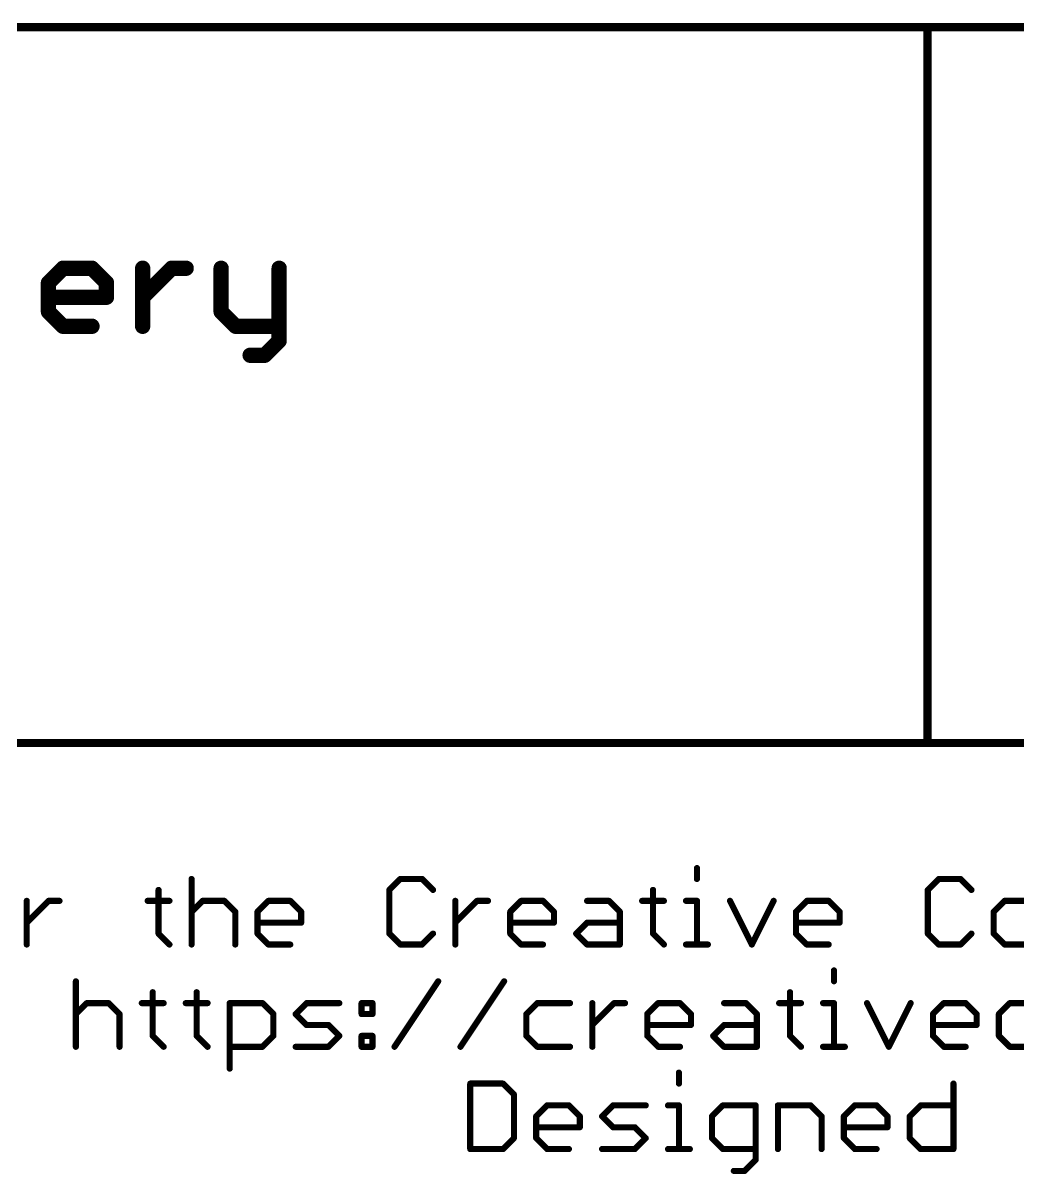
# Model space of a CAD drawing. Extents: x 0 to 108, y -11 to 121.
# Drawn here: x 21.99 to 46.7, y -10.7 to 17.88 of the extents above; entities that cross this region are included whole.
import ezdxf

# ---------------------------------------------------------------- set-up
doc = ezdxf.new("R2010")
doc.units = 0
doc.layers.add('51', color=53, linetype='CONTINUOUS')

msp = doc.modelspace()

# ---------------------------------------------------------------- linework, layer by layer
at = {"layer": '51'}
for points, const_width in [([(0, 17.78), (44.45, 17.78)], 0.2032), ([(44.45, 17.78), (50.8, 17.78)], 0.2032), ([(44.45, 17.78), (44.45, 0)], 0.2032), ([(22.6229, 11.4309), (22.983, 11.7911)], 0.381), ([(22.983, 11.7911), (23.7033, 11.7911)], 0.381), ([(23.7033, 11.7911), (24.0634, 11.4309)], 0.381), ([(24.9617, 10.3505), (24.9617, 11.7911)], 0.381), ([(24.9617, 11.0708), (25.682, 11.7911)], 0.381), ([(25.682, 11.7911), (26.0421, 11.7911)], 0.381), ([(26.9107, 11.7911), (26.9107, 10.7106)], 0.381), ([(28.3512, 11.7911), (28.3512, 9.9904)], 0.381), ([(22.6229, 10.7106), (22.6229, 11.4309)], 0.381), ([(24.0634, 11.4309), (24.0634, 11.0708)], 0.381), ([(24.0634, 11.0708), (22.6229, 11.0708)], 0.381), ([(22.983, 10.3505), (22.6229, 10.7106)], 0.381), ([(26.9107, 10.7106), (27.2708, 10.3505)], 0.381), ([(23.7033, 10.3505), (22.983, 10.3505)], 0.381), ([(27.2708, 10.3505), (28.3512, 10.3505)], 0.381), ([(28.3512, 9.9904), (27.9911, 9.6302)], 0.381), ([(27.9911, 9.6302), (27.631, 9.6302)], 0.381), ([(0, 0), (44.45, 0)], 0.2032), ([(44.45, 0), (50.8, 0)], 0.2032), ([(38.7262, -3.1056), (38.7262, -3.3768)], 0.1524), ([(26.1764, -3.3768), (26.1764, -5.0038)], 0.1524), ([(31.359, -3.3768), (31.0879, -3.648)], 0.1524), ([(31.9014, -3.3768), (31.359, -3.3768)], 0.1524), ([(32.1725, -3.648), (31.9014, -3.3768)], 0.1524), ([(44.7291, -3.3768), (44.458, -3.648)], 0.1524), ([(45.2715, -3.3768), (44.7291, -3.3768)], 0.1524), ([(45.5426, -3.648), (45.2715, -3.3768)], 0.1524), ([(25.3561, -3.648), (25.3561, -4.7326)], 0.1524), ([(31.0879, -3.648), (31.0879, -4.7326)], 0.1524), ([(37.6348, -3.648), (37.6348, -4.7326)], 0.1524), ([(44.458, -3.648), (44.458, -4.7326)], 0.1524), ([(22.0835, -5.0038), (22.0835, -3.9191)], 0.1524), ([(22.0835, -4.4615), (22.6258, -3.9191)], 0.1524), ([(22.6258, -3.9191), (22.897, -3.9191)], 0.1524), ([(25.085, -3.9191), (25.6273, -3.9191)], 0.1524), ([(26.1764, -4.1903), (26.4476, -3.9191)], 0.1524), ([(26.4476, -3.9191), (26.9899, -3.9191)], 0.1524), ([(26.9899, -3.9191), (27.2611, -4.1903)], 0.1524), ([(27.8136, -4.1903), (28.0847, -3.9191)], 0.1524), ([(28.0847, -3.9191), (28.6271, -3.9191)], 0.1524), ([(28.6271, -3.9191), (28.8982, -4.1903)], 0.1524), ([(32.725, -5.0038), (32.725, -3.9191)], 0.1524), ([(32.725, -4.4615), (33.2674, -3.9191)], 0.1524), ([(33.2674, -3.9191), (33.5385, -3.9191)], 0.1524), ([(34.0893, -4.1903), (34.3605, -3.9191)], 0.1524), ([(34.3605, -3.9191), (34.9028, -3.9191)], 0.1524), ([(34.9028, -3.9191), (35.174, -4.1903)], 0.1524), ([(35.9976, -3.9191), (36.54, -3.9191)], 0.1524), ([(36.54, -3.9191), (36.8111, -4.1903)], 0.1524), ([(37.3636, -3.9191), (37.906, -3.9191)], 0.1524), ([(38.4551, -3.9191), (38.7262, -3.9191)], 0.1524), ([(38.7262, -3.9191), (38.7262, -5.0038)], 0.1524), ([(39.5465, -3.9191), (40.0888, -5.0038)], 0.1524), ([(40.0888, -5.0038), (40.6312, -3.9191)], 0.1524), ([(41.1837, -4.1903), (41.4548, -3.9191)], 0.1524), ([(41.4548, -3.9191), (41.9972, -3.9191)], 0.1524), ([(41.9972, -3.9191), (42.2683, -4.1903)], 0.1524), ([(46.3663, -3.9191), (46.0951, -4.1903)], 0.1524), ([(46.9086, -3.9191), (46.3663, -3.9191)], 0.1524), ([(27.2611, -4.1903), (27.2611, -5.0038)], 0.1524), ([(27.8136, -4.7326), (27.8136, -4.1903)], 0.1524), ([(28.8982, -4.1903), (28.8982, -4.4615)], 0.1524), ([(34.0893, -4.7326), (34.0893, -4.1903)], 0.1524), ([(35.174, -4.1903), (35.174, -4.4615)], 0.1524), ([(36.8111, -4.1903), (36.8111, -5.0038)], 0.1524), ([(41.1837, -4.7326), (41.1837, -4.1903)], 0.1524), ([(42.2683, -4.1903), (42.2683, -4.4615)], 0.1524), ([(46.0951, -4.1903), (46.0951, -4.7326)], 0.1524), ([(28.8982, -4.4615), (27.8136, -4.4615)], 0.1524), ([(35.174, -4.4615), (34.0893, -4.4615)], 0.1524), ([(35.7265, -4.7326), (35.9976, -4.4615)], 0.1524), ([(35.9976, -4.4615), (36.8111, -4.4615)], 0.1524), ([(42.2683, -4.4615), (41.1837, -4.4615)], 0.1524), ([(25.3561, -4.7326), (25.6273, -5.0038)], 0.1524), ([(28.0847, -5.0038), (27.8136, -4.7326)], 0.1524), ([(31.0879, -4.7326), (31.359, -5.0038)], 0.1524), ([(31.9014, -5.0038), (32.1725, -4.7326)], 0.1524), ([(34.3605, -5.0038), (34.0893, -4.7326)], 0.1524), ([(35.9976, -5.0038), (35.7265, -4.7326)], 0.1524), ([(37.6348, -4.7326), (37.906, -5.0038)], 0.1524), ([(41.4548, -5.0038), (41.1837, -4.7326)], 0.1524), ([(44.458, -4.7326), (44.7291, -5.0038)], 0.1524), ([(45.2715, -5.0038), (45.5426, -4.7326)], 0.1524), ([(46.0951, -4.7326), (46.3663, -5.0038)], 0.1524), ([(28.6271, -5.0038), (28.0847, -5.0038)], 0.1524), ([(31.359, -5.0038), (31.9014, -5.0038)], 0.1524), ([(34.9028, -5.0038), (34.3605, -5.0038)], 0.1524), ([(36.8111, -5.0038), (35.9976, -5.0038)], 0.1524), ([(38.4551, -5.0038), (38.9974, -5.0038)], 0.1524), ([(41.9972, -5.0038), (41.4548, -5.0038)], 0.1524), ([(44.7291, -5.0038), (45.2715, -5.0038)], 0.1524), ([(46.3663, -5.0038), (46.9086, -5.0038)], 0.1524), ([(42.129, -5.6456), (42.129, -5.9168)], 0.1524), ([(23.3034, -5.9168), (23.3034, -7.5438)], 0.1524), ([(31.2163, -7.5438), (32.3009, -5.9168)], 0.1524), ([(32.8534, -7.5438), (33.9381, -5.9168)], 0.1524), ([(25.2117, -6.188), (25.2117, -7.2726)], 0.1524), ([(26.3031, -6.188), (26.3031, -7.2726)], 0.1524), ([(41.0375, -6.188), (41.0375, -7.2726)], 0.1524), ([(23.3034, -6.7303), (23.5745, -6.4591)], 0.1524), ([(23.5745, -6.4591), (24.1168, -6.4591)], 0.1524), ([(24.1168, -6.4591), (24.388, -6.7303)], 0.1524), ([(24.9405, -6.4591), (25.4828, -6.4591)], 0.1524), ([(26.032, -6.4591), (26.5743, -6.4591)], 0.1524), ([(27.1234, -8.0861), (27.1234, -6.4591)], 0.1524), ([(27.1234, -6.4591), (27.9369, -6.4591)], 0.1524), ([(27.9369, -6.4591), (28.208, -6.7303)], 0.1524), ([(28.7605, -6.7303), (29.0317, -6.4591)], 0.1524), ([(29.0317, -6.4591), (29.8452, -6.4591)], 0.1524), ([(30.3977, -6.4591), (30.6689, -6.4591)], 0.1524), ([(30.3977, -6.7303), (30.3977, -6.4591)], 0.1524), ([(30.6689, -6.4591), (30.6689, -6.7303)], 0.1524), ([(34.7618, -6.4591), (34.4906, -6.7303)], 0.1524), ([(35.5753, -6.4591), (34.7618, -6.4591)], 0.1524), ([(36.1277, -7.5438), (36.1277, -6.4591)], 0.1524), ([(36.1277, -7.0015), (36.6701, -6.4591)], 0.1524), ([(36.6701, -6.4591), (36.9412, -6.4591)], 0.1524), ([(37.492, -6.7303), (37.7632, -6.4591)], 0.1524), ([(37.7632, -6.4591), (38.3055, -6.4591)], 0.1524), ([(38.3055, -6.4591), (38.5767, -6.7303)], 0.1524), ([(39.4004, -6.4591), (39.9427, -6.4591)], 0.1524), ([(39.9427, -6.4591), (40.2139, -6.7303)], 0.1524), ([(40.7664, -6.4591), (41.3087, -6.4591)], 0.1524), ([(41.8578, -6.4591), (42.129, -6.4591)], 0.1524), ([(42.129, -6.4591), (42.129, -7.5438)], 0.1524), ([(42.9492, -6.4591), (43.4916, -7.5438)], 0.1524), ([(43.4916, -7.5438), (44.0339, -6.4591)], 0.1524), ([(44.5864, -6.7303), (44.8576, -6.4591)], 0.1524), ([(44.8576, -6.4591), (45.3999, -6.4591)], 0.1524), ([(45.3999, -6.4591), (45.671, -6.7303)], 0.1524), ([(46.4947, -6.4591), (46.2235, -6.7303)], 0.1524), ([(47.3082, -6.4591), (46.4947, -6.4591)], 0.1524), ([(24.388, -6.7303), (24.388, -7.5438)], 0.1524), ([(28.208, -6.7303), (28.208, -7.2726)], 0.1524), ([(29.0317, -7.0015), (28.7605, -6.7303)], 0.1524), ([(30.6689, -6.7303), (30.3977, -6.7303)], 0.1524), ([(34.4906, -6.7303), (34.4906, -7.2726)], 0.1524), ([(37.492, -7.2726), (37.492, -6.7303)], 0.1524), ([(38.5767, -6.7303), (38.5767, -7.0015)], 0.1524), ([(40.2139, -6.7303), (40.2139, -7.5438)], 0.1524), ([(44.5864, -7.2726), (44.5864, -6.7303)], 0.1524), ([(45.671, -6.7303), (45.671, -7.0015)], 0.1524), ([(46.2235, -6.7303), (46.2235, -7.2726)], 0.1524), ([(29.574, -7.0015), (29.0317, -7.0015)], 0.1524), ([(29.8452, -7.2726), (29.574, -7.0015)], 0.1524), ([(38.5767, -7.0015), (37.492, -7.0015)], 0.1524), ([(39.1292, -7.2726), (39.4004, -7.0015)], 0.1524), ([(39.4004, -7.0015), (40.2139, -7.0015)], 0.1524), ([(45.671, -7.0015), (44.5864, -7.0015)], 0.1524), ([(25.2117, -7.2726), (25.4828, -7.5438)], 0.1524), ([(26.3031, -7.2726), (26.5743, -7.5438)], 0.1524), ([(28.208, -7.2726), (27.9369, -7.5438)], 0.1524), ([(29.574, -7.5438), (29.8452, -7.2726)], 0.1524), ([(30.3977, -7.2726), (30.6689, -7.2726)], 0.1524), ([(30.3977, -7.5438), (30.3977, -7.2726)], 0.1524), ([(30.6689, -7.2726), (30.6689, -7.5438)], 0.1524), ([(34.4906, -7.2726), (34.7618, -7.5438)], 0.1524), ([(37.7632, -7.5438), (37.492, -7.2726)], 0.1524), ([(39.4004, -7.5438), (39.1292, -7.2726)], 0.1524), ([(41.0375, -7.2726), (41.3087, -7.5438)], 0.1524), ([(44.8576, -7.5438), (44.5864, -7.2726)], 0.1524), ([(46.2235, -7.2726), (46.4947, -7.5438)], 0.1524), ([(27.9369, -7.5438), (27.1234, -7.5438)], 0.1524), ([(28.7605, -7.5438), (29.574, -7.5438)], 0.1524), ([(30.6689, -7.5438), (30.3977, -7.5438)], 0.1524), ([(34.7618, -7.5438), (35.5753, -7.5438)], 0.1524), ([(38.3055, -7.5438), (37.7632, -7.5438)], 0.1524), ([(40.2139, -7.5438), (39.4004, -7.5438)], 0.1524), ([(41.8578, -7.5438), (42.4001, -7.5438)], 0.1524), ([(45.3999, -7.5438), (44.8576, -7.5438)], 0.1524), ([(46.4947, -7.5438), (47.3082, -7.5438)], 0.1524), ([(38.2788, -8.1856), (38.2788, -8.4568)], 0.1524), ([(33.0962, -8.4568), (33.0962, -10.0838)], 0.1524), ([(33.9097, -8.4568), (33.0962, -8.4568)], 0.1524), ([(34.1809, -8.728), (33.9097, -8.4568)], 0.1524), ([(45.0952, -8.4568), (45.0952, -10.0838)], 0.1524), ([(34.1809, -9.8126), (34.1809, -8.728)], 0.1524), ([(34.7334, -9.2703), (35.0045, -8.9991)], 0.1524), ([(35.0045, -8.9991), (35.5468, -8.9991)], 0.1524), ([(35.5468, -8.9991), (35.818, -9.2703)], 0.1524), ([(36.3705, -9.2703), (36.6417, -8.9991)], 0.1524), ([(36.6417, -8.9991), (37.4552, -8.9991)], 0.1524), ([(38.0077, -8.9991), (38.2788, -8.9991)], 0.1524), ([(38.2788, -8.9991), (38.2788, -10.0838)], 0.1524), ([(39.3703, -8.9991), (39.0991, -9.2703)], 0.1524), ([(40.1838, -8.9991), (39.3703, -8.9991)], 0.1524), ([(40.1838, -10.355), (40.1838, -8.9991)], 0.1524), ([(40.7363, -10.0838), (40.7363, -8.9991)], 0.1524), ([(40.7363, -8.9991), (41.5498, -8.9991)], 0.1524), ([(41.5498, -8.9991), (41.8209, -9.2703)], 0.1524), ([(42.3734, -9.2703), (42.6446, -8.9991)], 0.1524), ([(42.6446, -8.9991), (43.1869, -8.9991)], 0.1524), ([(43.1869, -8.9991), (43.4581, -9.2703)], 0.1524), ([(44.0106, -9.2703), (44.2817, -8.9991)], 0.1524), ([(44.2817, -8.9991), (45.0952, -8.9991)], 0.1524), ([(34.7334, -9.8126), (34.7334, -9.2703)], 0.1524), ([(35.818, -9.2703), (35.818, -9.5415)], 0.1524), ([(36.6417, -9.5415), (36.3705, -9.2703)], 0.1524), ([(39.0991, -9.2703), (39.0991, -9.8126)], 0.1524), ([(41.8209, -9.2703), (41.8209, -10.0838)], 0.1524), ([(42.3734, -9.8126), (42.3734, -9.2703)], 0.1524), ([(43.4581, -9.2703), (43.4581, -9.5415)], 0.1524), ([(44.0106, -9.8126), (44.0106, -9.2703)], 0.1524), ([(35.818, -9.5415), (34.7334, -9.5415)], 0.1524), ([(37.184, -9.5415), (36.6417, -9.5415)], 0.1524), ([(37.4552, -9.8126), (37.184, -9.5415)], 0.1524), ([(43.4581, -9.5415), (42.3734, -9.5415)], 0.1524), ([(33.9097, -10.0838), (34.1809, -9.8126)], 0.1524), ([(35.0045, -10.0838), (34.7334, -9.8126)], 0.1524), ([(37.184, -10.0838), (37.4552, -9.8126)], 0.1524), ([(39.0991, -9.8126), (39.3703, -10.0838)], 0.1524), ([(42.6446, -10.0838), (42.3734, -9.8126)], 0.1524), ([(44.2817, -10.0838), (44.0106, -9.8126)], 0.1524), ([(33.0962, -10.0838), (33.9097, -10.0838)], 0.1524), ([(35.5468, -10.0838), (35.0045, -10.0838)], 0.1524), ([(36.3705, -10.0838), (37.184, -10.0838)], 0.1524), ([(38.0077, -10.0838), (38.55, -10.0838)], 0.1524), ([(39.3703, -10.0838), (40.1838, -10.0838)], 0.1524), ([(39.9126, -10.6261), (40.1838, -10.355)], 0.1524), ([(43.1869, -10.0838), (42.6446, -10.0838)], 0.1524), ([(45.0952, -10.0838), (44.2817, -10.0838)], 0.1524), ([(39.6414, -10.6261), (39.9126, -10.6261)], 0.1524)]:
    msp.add_lwpolyline(points, dxfattribs=dict(at, const_width=const_width))
for points, const_width in [([(44.45, 17.8308, 1), (44.45, 17.7292)], 0.1016), ([(44.5008, 17.78, 1), (44.3992, 17.78)], 0.1016), ([(44.45, 17.7292, 1), (44.45, 17.8308)], 0.1016), ([(22.983, 11.8863, 1), (22.983, 11.6958)], 0.1905), ([(23.0504, 11.7237, 1), (22.9157, 11.8584)], 0.1905), ([(23.7707, 11.8584, 1), (23.6359, 11.7237)], 0.1905), ([(23.7033, 11.6958, 1), (23.7033, 11.8863)], 0.1905), ([(25.0569, 11.7911, 1), (24.8664, 11.7911)], 0.1905), ([(25.682, 11.8863, 1), (25.682, 11.6958)], 0.1905), ([(25.7493, 11.7237, 1), (25.6146, 11.8584)], 0.1905), ([(26.0421, 11.6958, 1), (26.0421, 11.8863)], 0.1905), ([(27.0059, 11.7911, 1), (26.8154, 11.7911)], 0.1905), ([(28.4465, 11.7911, 1), (28.256, 11.7911)], 0.1905), ([(22.7181, 11.4309, 1), (22.5276, 11.4309)], 0.1905), ([(22.5555, 11.4983, 1), (22.6902, 11.3636)], 0.1905), ([(24.1587, 11.4309, 1), (23.9682, 11.4309)], 0.1905), ([(23.9961, 11.3636, 1), (24.1308, 11.4983)], 0.1905), ([(22.6229, 11.166, 1), (22.6229, 10.9755)], 0.1905), ([(23.9682, 11.0708, 1), (24.1587, 11.0708)], 0.1905), ([(24.0634, 10.9755, 1), (24.0634, 11.166)], 0.1905), ([(24.8943, 11.1381, 1), (25.029, 11.0034)], 0.1905), ([(22.6902, 10.778, 1), (22.5555, 10.6433)], 0.1905), ([(26.978, 10.778, 1), (26.8433, 10.6433)], 0.1905), ([(22.5276, 10.7106, 1), (22.7181, 10.7106)], 0.1905), ([(26.8154, 10.7106, 1), (27.0059, 10.7106)], 0.1905), ([(22.983, 10.4458, 1), (22.983, 10.2553)], 0.1905), ([(22.9157, 10.2831, 1), (23.0504, 10.4179)], 0.1905), ([(23.7033, 10.2553, 1), (23.7033, 10.4458)], 0.1905), ([(24.8664, 10.3505, 1), (25.0569, 10.3505)], 0.1905), ([(27.2708, 10.4458, 1), (27.2708, 10.2553)], 0.1905), ([(27.2035, 10.2831, 1), (27.3382, 10.4179)], 0.1905), ([(28.3512, 10.2553, 1), (28.3512, 10.4458)], 0.1905), ([(28.256, 9.9904, 1), (28.4465, 9.9904)], 0.1905), ([(28.4186, 9.923, 1), (28.2839, 10.0577)], 0.1905), ([(27.631, 9.7255, 1), (27.631, 9.535)], 0.1905), ([(27.9237, 9.6976, 1), (28.0584, 9.5629)], 0.1905), ([(27.9911, 9.535, 1), (27.9911, 9.7255)], 0.1905), ([(44.45, 0.0508, 1), (44.45, -0.0508)], 0.1016), ([(44.3992, 0, 1), (44.5008, 0)], 0.1016), ([(44.45, -0.0508, 1), (44.45, 0.0508)], 0.1016), ([(38.7643, -3.1056, 1), (38.6881, -3.1056)], 0.0762), ([(26.2145, -3.3768, 1), (26.1383, -3.3768)], 0.0762), ([(31.359, -3.3387, 1), (31.359, -3.4149)], 0.0762), ([(31.386, -3.4038, 1), (31.3321, -3.3499)], 0.0762), ([(31.9283, -3.3499, 1), (31.8744, -3.4038)], 0.0762), ([(31.9014, -3.4149, 1), (31.9014, -3.3387)], 0.0762), ([(38.6881, -3.3768, 1), (38.7643, -3.3768)], 0.0762), ([(44.7291, -3.3387, 1), (44.7291, -3.4149)], 0.0762), ([(44.7561, -3.4038, 1), (44.7022, -3.3499)], 0.0762), ([(45.2984, -3.3499, 1), (45.2445, -3.4038)], 0.0762), ([(45.2715, -3.4149, 1), (45.2715, -3.3387)], 0.0762), ([(25.3942, -3.648, 1), (25.318, -3.648)], 0.0762), ([(31.0609, -3.621, 1), (31.1148, -3.6749)], 0.0762), ([(31.126, -3.648, 1), (31.0498, -3.648)], 0.0762), ([(32.1456, -3.6749, 1), (32.1995, -3.621)], 0.0762), ([(37.6729, -3.648, 1), (37.5967, -3.648)], 0.0762), ([(44.431, -3.621, 1), (44.4849, -3.6749)], 0.0762), ([(44.4961, -3.648, 1), (44.4199, -3.648)], 0.0762), ([(45.5157, -3.6749, 1), (45.5696, -3.621)], 0.0762), ([(22.1216, -3.9191, 1), (22.0454, -3.9191)], 0.0762), ([(22.6258, -3.881, 1), (22.6258, -3.9572)], 0.0762), ([(22.6528, -3.9461, 1), (22.5989, -3.8922)], 0.0762), ([(22.897, -3.9572, 1), (22.897, -3.881)], 0.0762), ([(25.085, -3.881, 1), (25.085, -3.9572)], 0.0762), ([(25.6273, -3.9572, 1), (25.6273, -3.881)], 0.0762), ([(26.4476, -3.881, 1), (26.4476, -3.9572)], 0.0762), ([(26.4745, -3.9461, 1), (26.4206, -3.8922)], 0.0762), ([(27.0168, -3.8922, 1), (26.963, -3.9461)], 0.0762), ([(26.9899, -3.9572, 1), (26.9899, -3.881)], 0.0762), ([(28.0847, -3.881, 1), (28.0847, -3.9572)], 0.0762), ([(28.1117, -3.9461, 1), (28.0578, -3.8922)], 0.0762), ([(28.654, -3.8922, 1), (28.6001, -3.9461)], 0.0762), ([(28.6271, -3.9572, 1), (28.6271, -3.881)], 0.0762), ([(32.7631, -3.9191, 1), (32.6869, -3.9191)], 0.0762), ([(33.2674, -3.881, 1), (33.2674, -3.9572)], 0.0762), ([(33.2943, -3.9461, 1), (33.2404, -3.8922)], 0.0762), ([(33.5385, -3.9572, 1), (33.5385, -3.881)], 0.0762), ([(34.3605, -3.881, 1), (34.3605, -3.9572)], 0.0762), ([(34.3874, -3.9461, 1), (34.3335, -3.8922)], 0.0762), ([(34.9298, -3.8922, 1), (34.8759, -3.9461)], 0.0762), ([(34.9028, -3.9572, 1), (34.9028, -3.881)], 0.0762), ([(35.9976, -3.881, 1), (35.9976, -3.9572)], 0.0762), ([(36.5669, -3.8922, 1), (36.513, -3.9461)], 0.0762), ([(36.54, -3.9572, 1), (36.54, -3.881)], 0.0762), ([(37.3636, -3.881, 1), (37.3636, -3.9572)], 0.0762), ([(37.906, -3.9572, 1), (37.906, -3.881)], 0.0762), ([(38.4551, -3.881, 1), (38.4551, -3.9572)], 0.0762), ([(38.7643, -3.9191, 1), (38.6881, -3.9191)], 0.0762), ([(38.7262, -3.9572, 1), (38.7262, -3.881)], 0.0762), ([(39.5806, -3.9021, 1), (39.5124, -3.9362)], 0.0762), ([(40.6652, -3.9362, 1), (40.5971, -3.9021)], 0.0762), ([(41.4548, -3.881, 1), (41.4548, -3.9572)], 0.0762), ([(41.4818, -3.9461, 1), (41.4279, -3.8922)], 0.0762), ([(42.0241, -3.8922, 1), (41.9702, -3.9461)], 0.0762), ([(41.9972, -3.9572, 1), (41.9972, -3.881)], 0.0762), ([(46.3663, -3.881, 1), (46.3663, -3.9572)], 0.0762), ([(46.3932, -3.9461, 1), (46.3394, -3.8922)], 0.0762), ([(26.1495, -4.1634, 1), (26.2033, -4.2172)], 0.0762), ([(27.2992, -4.1903, 1), (27.223, -4.1903)], 0.0762), ([(27.2341, -4.2172, 1), (27.288, -4.1634)], 0.0762), ([(27.8517, -4.1903, 1), (27.7755, -4.1903)], 0.0762), ([(27.7866, -4.1634, 1), (27.8405, -4.2172)], 0.0762), ([(28.9363, -4.1903, 1), (28.8601, -4.1903)], 0.0762), ([(28.8713, -4.2172, 1), (28.9252, -4.1634)], 0.0762), ([(34.1274, -4.1903, 1), (34.0512, -4.1903)], 0.0762), ([(34.0624, -4.1634, 1), (34.1163, -4.2172)], 0.0762), ([(35.2121, -4.1903, 1), (35.1359, -4.1903)], 0.0762), ([(35.147, -4.2172, 1), (35.2009, -4.1634)], 0.0762), ([(36.8492, -4.1903, 1), (36.773, -4.1903)], 0.0762), ([(36.7842, -4.2172, 1), (36.8381, -4.1634)], 0.0762), ([(41.2218, -4.1903, 1), (41.1456, -4.1903)], 0.0762), ([(41.1567, -4.1634, 1), (41.2106, -4.2172)], 0.0762), ([(42.3064, -4.1903, 1), (42.2302, -4.1903)], 0.0762), ([(42.2414, -4.2172, 1), (42.2953, -4.1634)], 0.0762), ([(46.1332, -4.1903, 1), (46.057, -4.1903)], 0.0762), ([(46.0682, -4.1634, 1), (46.1221, -4.2172)], 0.0762), ([(22.0566, -4.4345, 1), (22.1105, -4.4884)], 0.0762), ([(27.8136, -4.4234, 1), (27.8136, -4.4996)], 0.0762), ([(28.8601, -4.4615, 1), (28.9363, -4.4615)], 0.0762), ([(28.8982, -4.4996, 1), (28.8982, -4.4234)], 0.0762), ([(32.6981, -4.4345, 1), (32.752, -4.4884)], 0.0762), ([(34.0893, -4.4234, 1), (34.0893, -4.4996)], 0.0762), ([(35.1359, -4.4615, 1), (35.2121, -4.4615)], 0.0762), ([(35.174, -4.4996, 1), (35.174, -4.4234)], 0.0762), ([(35.9976, -4.4234, 1), (35.9976, -4.4996)], 0.0762), ([(36.0246, -4.4884, 1), (35.9707, -4.4345)], 0.0762), ([(36.8111, -4.4996, 1), (36.8111, -4.4234)], 0.0762), ([(41.1837, -4.4234, 1), (41.1837, -4.4996)], 0.0762), ([(42.2302, -4.4615, 1), (42.3064, -4.4615)], 0.0762), ([(42.2683, -4.4996, 1), (42.2683, -4.4234)], 0.0762), ([(25.3831, -4.7057, 1), (25.3292, -4.7596)], 0.0762), ([(25.318, -4.7326, 1), (25.3942, -4.7326)], 0.0762), ([(27.8405, -4.7057, 1), (27.7866, -4.7596)], 0.0762), ([(27.7755, -4.7326, 1), (27.8517, -4.7326)], 0.0762), ([(31.1148, -4.7057, 1), (31.0609, -4.7596)], 0.0762), ([(31.0498, -4.7326, 1), (31.126, -4.7326)], 0.0762), ([(32.1995, -4.7596, 1), (32.1456, -4.7057)], 0.0762), ([(34.1163, -4.7057, 1), (34.0624, -4.7596)], 0.0762), ([(34.0512, -4.7326, 1), (34.1274, -4.7326)], 0.0762), ([(35.7534, -4.7057, 1), (35.6995, -4.7596)], 0.0762), ([(35.6995, -4.7057, 1), (35.7534, -4.7596)], 0.0762), ([(37.6617, -4.7057, 1), (37.6079, -4.7596)], 0.0762), ([(37.5967, -4.7326, 1), (37.6729, -4.7326)], 0.0762), ([(41.2106, -4.7057, 1), (41.1567, -4.7596)], 0.0762), ([(41.1456, -4.7326, 1), (41.2218, -4.7326)], 0.0762), ([(44.4849, -4.7057, 1), (44.431, -4.7596)], 0.0762), ([(44.4199, -4.7326, 1), (44.4961, -4.7326)], 0.0762), ([(45.5696, -4.7596, 1), (45.5157, -4.7057)], 0.0762), ([(46.1221, -4.7057, 1), (46.0682, -4.7596)], 0.0762), ([(46.057, -4.7326, 1), (46.1332, -4.7326)], 0.0762), ([(22.0454, -5.0038, 1), (22.1216, -5.0038)], 0.0762), ([(25.6004, -5.0307, 1), (25.6542, -4.9769)], 0.0762), ([(26.1383, -5.0038, 1), (26.2145, -5.0038)], 0.0762), ([(27.223, -5.0038, 1), (27.2992, -5.0038)], 0.0762), ([(28.0847, -4.9657, 1), (28.0847, -5.0419)], 0.0762), ([(28.0578, -5.0307, 1), (28.1117, -4.9769)], 0.0762), ([(28.6271, -5.0419, 1), (28.6271, -4.9657)], 0.0762), ([(31.359, -4.9657, 1), (31.359, -5.0419)], 0.0762), ([(31.3321, -5.0307, 1), (31.386, -4.9769)], 0.0762), ([(31.8744, -4.9769, 1), (31.9283, -5.0307)], 0.0762), ([(31.9014, -5.0419, 1), (31.9014, -4.9657)], 0.0762), ([(32.6869, -5.0038, 1), (32.7631, -5.0038)], 0.0762), ([(34.3605, -4.9657, 1), (34.3605, -5.0419)], 0.0762), ([(34.3335, -5.0307, 1), (34.3874, -4.9769)], 0.0762), ([(34.9028, -5.0419, 1), (34.9028, -4.9657)], 0.0762), ([(35.9976, -4.9657, 1), (35.9976, -5.0419)], 0.0762), ([(35.9707, -5.0307, 1), (36.0246, -4.9769)], 0.0762), ([(36.773, -5.0038, 1), (36.8492, -5.0038)], 0.0762), ([(36.8111, -5.0419, 1), (36.8111, -4.9657)], 0.0762), ([(37.879, -5.0307, 1), (37.9329, -4.9769)], 0.0762), ([(38.4551, -4.9657, 1), (38.4551, -5.0419)], 0.0762), ([(38.6881, -5.0038, 1), (38.7643, -5.0038)], 0.0762), ([(38.9974, -5.0419, 1), (38.9974, -4.9657)], 0.0762), ([(40.0548, -4.9868, 1), (40.1229, -5.0208)], 0.0762), ([(40.0548, -5.0208, 1), (40.1229, -4.9868)], 0.0762), ([(41.4548, -4.9657, 1), (41.4548, -5.0419)], 0.0762), ([(41.4279, -5.0307, 1), (41.4818, -4.9769)], 0.0762), ([(41.9972, -5.0419, 1), (41.9972, -4.9657)], 0.0762), ([(44.7291, -4.9657, 1), (44.7291, -5.0419)], 0.0762), ([(44.7022, -5.0307, 1), (44.7561, -4.9769)], 0.0762), ([(45.2445, -4.9769, 1), (45.2984, -5.0307)], 0.0762), ([(45.2715, -5.0419, 1), (45.2715, -4.9657)], 0.0762), ([(46.3663, -4.9657, 1), (46.3663, -5.0419)], 0.0762), ([(46.3394, -5.0307, 1), (46.3932, -4.9769)], 0.0762), ([(42.1671, -5.6456, 1), (42.0909, -5.6456)], 0.0762), ([(23.3415, -5.9168, 1), (23.2653, -5.9168)], 0.0762), ([(32.3326, -5.9379, 1), (32.2692, -5.8957)], 0.0762), ([(33.9698, -5.9379, 1), (33.9064, -5.8957)], 0.0762), ([(42.0909, -5.9168, 1), (42.1671, -5.9168)], 0.0762), ([(25.2498, -6.188, 1), (25.1736, -6.188)], 0.0762), ([(26.3412, -6.188, 1), (26.265, -6.188)], 0.0762), ([(41.0756, -6.188, 1), (40.9994, -6.188)], 0.0762), ([(23.5745, -6.421, 1), (23.5745, -6.4972)], 0.0762), ([(23.6015, -6.4861, 1), (23.5476, -6.4322)], 0.0762), ([(24.1438, -6.4322, 1), (24.0899, -6.4861)], 0.0762), ([(24.1168, -6.4972, 1), (24.1168, -6.421)], 0.0762), ([(24.9405, -6.421, 1), (24.9405, -6.4972)], 0.0762), ([(25.4828, -6.4972, 1), (25.4828, -6.421)], 0.0762), ([(26.032, -6.421, 1), (26.032, -6.4972)], 0.0762), ([(26.5743, -6.4972, 1), (26.5743, -6.421)], 0.0762), ([(27.1615, -6.4591, 1), (27.0853, -6.4591)], 0.0762), ([(27.1234, -6.421, 1), (27.1234, -6.4972)], 0.0762), ([(27.9638, -6.4322, 1), (27.9099, -6.4861)], 0.0762), ([(27.9369, -6.4972, 1), (27.9369, -6.421)], 0.0762), ([(29.0317, -6.421, 1), (29.0317, -6.4972)], 0.0762), ([(29.0586, -6.4861, 1), (29.0048, -6.4322)], 0.0762), ([(29.8452, -6.4972, 1), (29.8452, -6.421)], 0.0762), ([(30.3977, -6.421, 1), (30.3977, -6.4972)], 0.0762), ([(30.4358, -6.4591, 1), (30.3596, -6.4591)], 0.0762), ([(30.707, -6.4591, 1), (30.6308, -6.4591)], 0.0762), ([(30.6689, -6.4972, 1), (30.6689, -6.421)], 0.0762), ([(34.7618, -6.421, 1), (34.7618, -6.4972)], 0.0762), ([(34.7887, -6.4861, 1), (34.7348, -6.4322)], 0.0762), ([(35.5753, -6.4972, 1), (35.5753, -6.421)], 0.0762), ([(36.1658, -6.4591, 1), (36.0896, -6.4591)], 0.0762), ([(36.6701, -6.421, 1), (36.6701, -6.4972)], 0.0762), ([(36.697, -6.4861, 1), (36.6431, -6.4322)], 0.0762), ([(36.9412, -6.4972, 1), (36.9412, -6.421)], 0.0762), ([(37.7632, -6.421, 1), (37.7632, -6.4972)], 0.0762), ([(37.7901, -6.4861, 1), (37.7363, -6.4322)], 0.0762), ([(38.3325, -6.4322, 1), (38.2786, -6.4861)], 0.0762), ([(38.3055, -6.4972, 1), (38.3055, -6.421)], 0.0762), ([(39.4004, -6.421, 1), (39.4004, -6.4972)], 0.0762), ([(39.9696, -6.4322, 1), (39.9158, -6.4861)], 0.0762), ([(39.9427, -6.4972, 1), (39.9427, -6.421)], 0.0762), ([(40.7664, -6.421, 1), (40.7664, -6.4972)], 0.0762), ([(41.3087, -6.4972, 1), (41.3087, -6.421)], 0.0762), ([(41.8578, -6.421, 1), (41.8578, -6.4972)], 0.0762), ([(42.1671, -6.4591, 1), (42.0909, -6.4591)], 0.0762), ([(42.129, -6.4972, 1), (42.129, -6.421)], 0.0762), ([(42.9833, -6.4421, 1), (42.9152, -6.4762)], 0.0762), ([(44.068, -6.4762, 1), (43.9998, -6.4421)], 0.0762), ([(44.8576, -6.421, 1), (44.8576, -6.4972)], 0.0762), ([(44.8845, -6.4861, 1), (44.8306, -6.4322)], 0.0762), ([(45.4268, -6.4322, 1), (45.3729, -6.4861)], 0.0762), ([(45.3999, -6.4972, 1), (45.3999, -6.421)], 0.0762), ([(46.4947, -6.421, 1), (46.4947, -6.4972)], 0.0762), ([(46.5216, -6.4861, 1), (46.4678, -6.4322)], 0.0762), ([(23.2764, -6.7034, 1), (23.3303, -6.7572)], 0.0762), ([(24.4261, -6.7303, 1), (24.3499, -6.7303)], 0.0762), ([(24.3611, -6.7572, 1), (24.415, -6.7034)], 0.0762), ([(28.2461, -6.7303, 1), (28.1699, -6.7303)], 0.0762), ([(28.1811, -6.7572, 1), (28.235, -6.7034)], 0.0762), ([(28.7875, -6.7034, 1), (28.7336, -6.7572)], 0.0762), ([(28.7336, -6.7034, 1), (28.7875, -6.7572)], 0.0762), ([(30.3977, -6.6922, 1), (30.3977, -6.7684)], 0.0762), ([(30.3596, -6.7303, 1), (30.4358, -6.7303)], 0.0762), ([(30.6308, -6.7303, 1), (30.707, -6.7303)], 0.0762), ([(30.6689, -6.7684, 1), (30.6689, -6.6922)], 0.0762), ([(34.5287, -6.7303, 1), (34.4525, -6.7303)], 0.0762), ([(34.4636, -6.7034, 1), (34.5175, -6.7572)], 0.0762), ([(37.5301, -6.7303, 1), (37.4539, -6.7303)], 0.0762), ([(37.4651, -6.7034, 1), (37.519, -6.7572)], 0.0762), ([(38.6148, -6.7303, 1), (38.5386, -6.7303)], 0.0762), ([(38.5498, -6.7572, 1), (38.6036, -6.7034)], 0.0762), ([(40.252, -6.7303, 1), (40.1758, -6.7303)], 0.0762), ([(40.1869, -6.7572, 1), (40.2408, -6.7034)], 0.0762), ([(44.6245, -6.7303, 1), (44.5483, -6.7303)], 0.0762), ([(44.5594, -6.7034, 1), (44.6133, -6.7572)], 0.0762), ([(45.7091, -6.7303, 1), (45.6329, -6.7303)], 0.0762), ([(45.6441, -6.7572, 1), (45.698, -6.7034)], 0.0762), ([(46.2616, -6.7303, 1), (46.1854, -6.7303)], 0.0762), ([(46.1966, -6.7034, 1), (46.2505, -6.7572)], 0.0762), ([(29.0317, -6.9634, 1), (29.0317, -7.0396)], 0.0762), ([(29.0048, -7.0284, 1), (29.0586, -6.9745)], 0.0762), ([(29.601, -6.9745, 1), (29.5471, -7.0284)], 0.0762), ([(29.574, -7.0396, 1), (29.574, -6.9634)], 0.0762), ([(36.1008, -6.9745, 1), (36.1547, -7.0284)], 0.0762), ([(37.492, -6.9634, 1), (37.492, -7.0396)], 0.0762), ([(38.5386, -7.0015, 1), (38.6148, -7.0015)], 0.0762), ([(38.5767, -7.0396, 1), (38.5767, -6.9634)], 0.0762), ([(39.4004, -6.9634, 1), (39.4004, -7.0396)], 0.0762), ([(39.4273, -7.0284, 1), (39.3734, -6.9745)], 0.0762), ([(40.2139, -7.0396, 1), (40.2139, -6.9634)], 0.0762), ([(44.5864, -6.9634, 1), (44.5864, -7.0396)], 0.0762), ([(45.6329, -7.0015, 1), (45.7091, -7.0015)], 0.0762), ([(45.671, -7.0396, 1), (45.671, -6.9634)], 0.0762), ([(25.2386, -7.2457, 1), (25.1847, -7.2996)], 0.0762), ([(25.1736, -7.2726, 1), (25.2498, -7.2726)], 0.0762), ([(26.3301, -7.2457, 1), (26.2762, -7.2996)], 0.0762), ([(26.265, -7.2726, 1), (26.3412, -7.2726)], 0.0762), ([(28.1699, -7.2726, 1), (28.2461, -7.2726)], 0.0762), ([(28.235, -7.2996, 1), (28.1811, -7.2457)], 0.0762), ([(29.8721, -7.2996, 1), (29.8183, -7.2457)], 0.0762), ([(29.8183, -7.2996, 1), (29.8721, -7.2457)], 0.0762), ([(30.3977, -7.2345, 1), (30.3977, -7.3107)], 0.0762), ([(30.4358, -7.2726, 1), (30.3596, -7.2726)], 0.0762), ([(30.707, -7.2726, 1), (30.6308, -7.2726)], 0.0762), ([(30.6689, -7.3107, 1), (30.6689, -7.2345)], 0.0762), ([(34.5175, -7.2457, 1), (34.4636, -7.2996)], 0.0762), ([(34.4525, -7.2726, 1), (34.5287, -7.2726)], 0.0762), ([(37.519, -7.2457, 1), (37.4651, -7.2996)], 0.0762), ([(37.4539, -7.2726, 1), (37.5301, -7.2726)], 0.0762), ([(39.1561, -7.2457, 1), (39.1023, -7.2996)], 0.0762), ([(39.1023, -7.2457, 1), (39.1561, -7.2996)], 0.0762), ([(41.0645, -7.2457, 1), (41.0106, -7.2996)], 0.0762), ([(40.9994, -7.2726, 1), (41.0756, -7.2726)], 0.0762), ([(44.6133, -7.2457, 1), (44.5594, -7.2996)], 0.0762), ([(44.5483, -7.2726, 1), (44.6245, -7.2726)], 0.0762), ([(46.2505, -7.2457, 1), (46.1966, -7.2996)], 0.0762), ([(46.1854, -7.2726, 1), (46.2616, -7.2726)], 0.0762), ([(23.2653, -7.5438, 1), (23.3415, -7.5438)], 0.0762), ([(24.3499, -7.5438, 1), (24.4261, -7.5438)], 0.0762), ([(25.4559, -7.5707, 1), (25.5098, -7.5169)], 0.0762), ([(26.5473, -7.5707, 1), (26.6012, -7.5169)], 0.0762), ([(27.1234, -7.5057, 1), (27.1234, -7.5819)], 0.0762), ([(27.9099, -7.5169, 1), (27.9638, -7.5707)], 0.0762), ([(27.9369, -7.5819, 1), (27.9369, -7.5057)], 0.0762), ([(28.7605, -7.5057, 1), (28.7605, -7.5819)], 0.0762), ([(29.5471, -7.5169, 1), (29.601, -7.5707)], 0.0762), ([(29.574, -7.5819, 1), (29.574, -7.5057)], 0.0762), ([(30.3977, -7.5057, 1), (30.3977, -7.5819)], 0.0762), ([(30.3596, -7.5438, 1), (30.4358, -7.5438)], 0.0762), ([(30.6308, -7.5438, 1), (30.707, -7.5438)], 0.0762), ([(30.6689, -7.5819, 1), (30.6689, -7.5057)], 0.0762), ([(31.1846, -7.5227, 1), (31.248, -7.5649)], 0.0762), ([(32.8217, -7.5227, 1), (32.8851, -7.5649)], 0.0762), ([(34.7618, -7.5057, 1), (34.7618, -7.5819)], 0.0762), ([(34.7348, -7.5707, 1), (34.7887, -7.5169)], 0.0762), ([(35.5753, -7.5819, 1), (35.5753, -7.5057)], 0.0762), ([(36.0896, -7.5438, 1), (36.1658, -7.5438)], 0.0762), ([(37.7632, -7.5057, 1), (37.7632, -7.5819)], 0.0762), ([(37.7363, -7.5707, 1), (37.7901, -7.5169)], 0.0762), ([(38.3055, -7.5819, 1), (38.3055, -7.5057)], 0.0762), ([(39.4004, -7.5057, 1), (39.4004, -7.5819)], 0.0762), ([(39.3734, -7.5707, 1), (39.4273, -7.5169)], 0.0762), ([(40.1758, -7.5438, 1), (40.252, -7.5438)], 0.0762), ([(40.2139, -7.5819, 1), (40.2139, -7.5057)], 0.0762), ([(41.2817, -7.5707, 1), (41.3356, -7.5169)], 0.0762), ([(41.8578, -7.5057, 1), (41.8578, -7.5819)], 0.0762), ([(42.0909, -7.5438, 1), (42.1671, -7.5438)], 0.0762), ([(42.4001, -7.5819, 1), (42.4001, -7.5057)], 0.0762), ([(43.4575, -7.5268, 1), (43.5256, -7.5608)], 0.0762), ([(43.4575, -7.5608, 1), (43.5256, -7.5268)], 0.0762), ([(44.8576, -7.5057, 1), (44.8576, -7.5819)], 0.0762), ([(44.8306, -7.5707, 1), (44.8845, -7.5169)], 0.0762), ([(45.3999, -7.5819, 1), (45.3999, -7.5057)], 0.0762), ([(46.4947, -7.5057, 1), (46.4947, -7.5819)], 0.0762), ([(46.4678, -7.5707, 1), (46.5216, -7.5169)], 0.0762), ([(27.0853, -8.0861, 1), (27.1615, -8.0861)], 0.0762), ([(38.3169, -8.1856, 1), (38.2407, -8.1856)], 0.0762), ([(33.1343, -8.4568, 1), (33.0581, -8.4568)], 0.0762), ([(33.0962, -8.4187, 1), (33.0962, -8.4949)], 0.0762), ([(33.9366, -8.4299, 1), (33.8828, -8.4838)], 0.0762), ([(33.9097, -8.4949, 1), (33.9097, -8.4187)], 0.0762), ([(38.2407, -8.4568, 1), (38.3169, -8.4568)], 0.0762), ([(45.1333, -8.4568, 1), (45.0571, -8.4568)], 0.0762), ([(34.219, -8.728, 1), (34.1428, -8.728)], 0.0762), ([(34.1539, -8.7549, 1), (34.2078, -8.701)], 0.0762), ([(35.0045, -8.961, 1), (35.0045, -9.0372)], 0.0762), ([(35.0315, -9.0261, 1), (34.9776, -8.9722)], 0.0762), ([(35.5738, -8.9722, 1), (35.5199, -9.0261)], 0.0762), ([(35.5468, -9.0372, 1), (35.5468, -8.961)], 0.0762), ([(36.6417, -8.961, 1), (36.6417, -9.0372)], 0.0762), ([(36.6686, -9.0261, 1), (36.6147, -8.9722)], 0.0762), ([(37.4552, -9.0372, 1), (37.4552, -8.961)], 0.0762), ([(38.0077, -8.961, 1), (38.0077, -9.0372)], 0.0762), ([(38.3169, -8.9991, 1), (38.2407, -8.9991)], 0.0762), ([(38.2788, -9.0372, 1), (38.2788, -8.961)], 0.0762), ([(39.3703, -8.961, 1), (39.3703, -9.0372)], 0.0762), ([(39.3972, -9.0261, 1), (39.3433, -8.9722)], 0.0762), ([(40.2219, -8.9991, 1), (40.1457, -8.9991)], 0.0762), ([(40.1838, -9.0372, 1), (40.1838, -8.961)], 0.0762), ([(40.7744, -8.9991, 1), (40.6982, -8.9991)], 0.0762), ([(40.7363, -8.961, 1), (40.7363, -9.0372)], 0.0762), ([(41.5767, -8.9722, 1), (41.5228, -9.0261)], 0.0762), ([(41.5498, -9.0372, 1), (41.5498, -8.961)], 0.0762), ([(42.6446, -8.961, 1), (42.6446, -9.0372)], 0.0762), ([(42.6715, -9.0261, 1), (42.6176, -8.9722)], 0.0762), ([(43.2139, -8.9722, 1), (43.16, -9.0261)], 0.0762), ([(43.1869, -9.0372, 1), (43.1869, -8.961)], 0.0762), ([(44.2817, -8.961, 1), (44.2817, -9.0372)], 0.0762), ([(44.3087, -9.0261, 1), (44.2548, -8.9722)], 0.0762), ([(45.0952, -9.0372, 1), (45.0952, -8.961)], 0.0762), ([(34.7715, -9.2703, 1), (34.6953, -9.2703)], 0.0762), ([(34.7064, -9.2434, 1), (34.7603, -9.2972)], 0.0762), ([(35.8561, -9.2703, 1), (35.7799, -9.2703)], 0.0762), ([(35.7911, -9.2972, 1), (35.845, -9.2434)], 0.0762), ([(36.3975, -9.2434, 1), (36.3436, -9.2972)], 0.0762), ([(36.3436, -9.2434, 1), (36.3975, -9.2972)], 0.0762), ([(39.1372, -9.2703, 1), (39.061, -9.2703)], 0.0762), ([(39.0722, -9.2434, 1), (39.126, -9.2972)], 0.0762), ([(41.859, -9.2703, 1), (41.7828, -9.2703)], 0.0762), ([(41.794, -9.2972, 1), (41.8479, -9.2434)], 0.0762), ([(42.4115, -9.2703, 1), (42.3353, -9.2703)], 0.0762), ([(42.3465, -9.2434, 1), (42.4004, -9.2972)], 0.0762), ([(43.4962, -9.2703, 1), (43.42, -9.2703)], 0.0762), ([(43.4311, -9.2972, 1), (43.485, -9.2434)], 0.0762), ([(44.0487, -9.2703, 1), (43.9725, -9.2703)], 0.0762), ([(43.9836, -9.2434, 1), (44.0375, -9.2972)], 0.0762), ([(34.7334, -9.5034, 1), (34.7334, -9.5796)], 0.0762), ([(35.7799, -9.5415, 1), (35.8561, -9.5415)], 0.0762), ([(35.818, -9.5796, 1), (35.818, -9.5034)], 0.0762), ([(36.6417, -9.5034, 1), (36.6417, -9.5796)], 0.0762), ([(36.6147, -9.5684, 1), (36.6686, -9.5145)], 0.0762), ([(37.2109, -9.5145, 1), (37.1571, -9.5684)], 0.0762), ([(37.184, -9.5796, 1), (37.184, -9.5034)], 0.0762), ([(42.3734, -9.5034, 1), (42.3734, -9.5796)], 0.0762), ([(43.42, -9.5415, 1), (43.4962, -9.5415)], 0.0762), ([(43.4581, -9.5796, 1), (43.4581, -9.5034)], 0.0762), ([(34.1428, -9.8126, 1), (34.219, -9.8126)], 0.0762), ([(34.2078, -9.8396, 1), (34.1539, -9.7857)], 0.0762), ([(34.7603, -9.7857, 1), (34.7064, -9.8396)], 0.0762), ([(34.6953, -9.8126, 1), (34.7715, -9.8126)], 0.0762), ([(37.4821, -9.8396, 1), (37.4282, -9.7857)], 0.0762), ([(37.4282, -9.8396, 1), (37.4821, -9.7857)], 0.0762), ([(39.126, -9.7857, 1), (39.0722, -9.8396)], 0.0762), ([(39.061, -9.8126, 1), (39.1372, -9.8126)], 0.0762), ([(42.4004, -9.7857, 1), (42.3465, -9.8396)], 0.0762), ([(42.3353, -9.8126, 1), (42.4115, -9.8126)], 0.0762), ([(44.0375, -9.7857, 1), (43.9836, -9.8396)], 0.0762), ([(43.9725, -9.8126, 1), (44.0487, -9.8126)], 0.0762), ([(33.0962, -10.0457, 1), (33.0962, -10.1219)], 0.0762), ([(33.0581, -10.0838, 1), (33.1343, -10.0838)], 0.0762), ([(33.8828, -10.0569, 1), (33.9366, -10.1107)], 0.0762), ([(33.9097, -10.1219, 1), (33.9097, -10.0457)], 0.0762), ([(35.0045, -10.0457, 1), (35.0045, -10.1219)], 0.0762), ([(34.9776, -10.1107, 1), (35.0315, -10.0569)], 0.0762), ([(35.5468, -10.1219, 1), (35.5468, -10.0457)], 0.0762), ([(36.3705, -10.0457, 1), (36.3705, -10.1219)], 0.0762), ([(37.1571, -10.0569, 1), (37.2109, -10.1107)], 0.0762), ([(37.184, -10.1219, 1), (37.184, -10.0457)], 0.0762), ([(38.0077, -10.0457, 1), (38.0077, -10.1219)], 0.0762), ([(38.2407, -10.0838, 1), (38.3169, -10.0838)], 0.0762), ([(38.55, -10.1219, 1), (38.55, -10.0457)], 0.0762), ([(39.3703, -10.0457, 1), (39.3703, -10.1219)], 0.0762), ([(39.3433, -10.1107, 1), (39.3972, -10.0569)], 0.0762), ([(40.2107, -10.3819, 1), (40.1568, -10.328)], 0.0762), ([(40.1838, -10.1219, 1), (40.1838, -10.0457)], 0.0762), ([(40.6982, -10.0838, 1), (40.7744, -10.0838)], 0.0762), ([(41.7828, -10.0838, 1), (41.859, -10.0838)], 0.0762), ([(42.6446, -10.0457, 1), (42.6446, -10.1219)], 0.0762), ([(42.6176, -10.1107, 1), (42.6715, -10.0569)], 0.0762), ([(43.1869, -10.1219, 1), (43.1869, -10.0457)], 0.0762), ([(44.2817, -10.0457, 1), (44.2817, -10.1219)], 0.0762), ([(44.2548, -10.1107, 1), (44.3087, -10.0569)], 0.0762), ([(45.0571, -10.0838, 1), (45.1333, -10.0838)], 0.0762), ([(45.0952, -10.1219, 1), (45.0952, -10.0457)], 0.0762), ([(39.6414, -10.588, 1), (39.6414, -10.6642)], 0.0762), ([(39.8857, -10.5992, 1), (39.9395, -10.6531)], 0.0762), ([(39.9126, -10.6642, 1), (39.9126, -10.588)], 0.0762), ([(40.1457, -10.355, 1), (40.2219, -10.355)], 0.0762)]:
    msp.add_lwpolyline(points, format="xyb", dxfattribs=dict(at, const_width=const_width))

doc.saveas('drawing.dxf')
